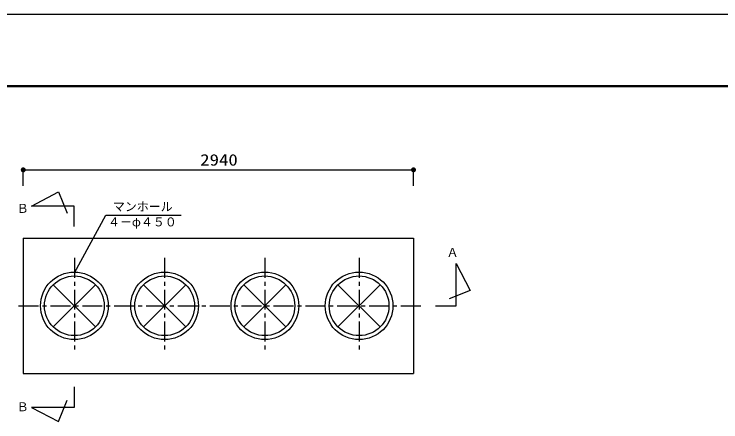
# Model space of a CAD drawing. Units: millimetres, scale not verified. Extents: x -8910 to 8910, y -6308 to 6308.
# Drawn here: x -6190 to -866, y 3232 to 6308 of the extents above; entities that cross this region are included whole.
import ezdxf
from ezdxf.enums import TextEntityAlignment as Align

# ---------------------------------------------------------------- set-up
doc = ezdxf.new("R2010")
doc.units = ezdxf.units.MM
doc.header["$LTSCALE"] = 30
doc.linetypes.add('CHAIN1', pattern=[8, 5, -1, 1, -1])
for name, color, linetype, lineweight in [('0-0_空気管', 3, 'Continuous', 25), ('0-1_機器', 2, 'Continuous', 25), ('0-5_00クル-フ-6寸法', 132, 'Continuous', 25), ('1-4_図面枠', 7, 'Continuous', 25), ('1-5_Axis_waku', 7, 'Continuous', 25)]:
    doc.layers.add(name, color=color, linetype=linetype, lineweight=lineweight)
doc.styles.add('ＭＳ ゴシック', font='')
doc.styles.get('ＭＳ ゴシック').set_extended_font_data('MS Gothic')

msp = doc.modelspace()

# ---------------------------------------------------------------- linework, layer by layer
at = {"layer": '0-0_空気管'}
for p, q in [((-6059.3, 4859.62), (-5855.64, 4965.95)), ((-5855.64, 4965.95), (-5791.67, 4806.34)), ((-5739.3, 4859.62), (-6059.3, 4859.62)), ((-5739.3, 4705.25), (-5739.3, 4859.62)), ((-5895.77, 4266.5), (-5577.57, 3948.31)), ((-5895.77, 3948.31), (-5577.57, 4266.5)), ((-5215.77, 4266.5), (-4897.57, 3948.31)), ((-5215.77, 3948.31), (-4897.57, 4266.5)), ((-4460.77, 4266.5), (-4142.58, 3948.31)), ((-4460.77, 3948.31), (-4142.58, 4266.5)), ((-3750.77, 4266.5), (-3432.58, 3948.31)), ((-3750.77, 3948.31), (-3432.58, 4266.5)), ((-3015.02, 4107.41), (-2860.65, 4107.41)), ((-5739.3, 3496.03), (-5739.3, 3341.66))]:
    msp.add_line(p, q, dxfattribs=at)
at = {"layer": '0-0_空気管', "linetype": 'CHAIN1'}
for p, q in [((-5736.67, 4468.51), (-5736.67, 3758.03)), ((-5056.67, 4468.51), (-5056.67, 3758.03)), ((-4301.67, 4468.51), (-4301.67, 3758.03)), ((-3591.68, 4468.51), (-3591.68, 3758.03)), ((-6156.46, 4107.4), (-3097.14, 4107.4))]:
    msp.add_line(p, q, dxfattribs=at)
at = {"layer": '0-0_空気管'}
for points in [[(-5736.67, 4357.41), (-5498.48, 4791.9), (-4933.18, 4791.9)], [(-2860.65, 4107.41), (-2860.65, 4427.42), (-2754.32, 4223.75), (-2913.93, 4159.79)], [(-5739.3, 3341.66), (-6059.3, 3341.66), (-5855.64, 3235.33), (-5791.67, 3394.94)]]:
    msp.add_lwpolyline(points, dxfattribs=at)
for centre, radius in [((-5736.67, 4107.41), 255), ((-5736.67, 4107.41), 225), ((-5056.67, 4107.41), 255), ((-5056.67, 4107.41), 225), ((-4301.67, 4107.41), 255), ((-4301.67, 4107.41), 225), ((-3591.67, 4107.41), 255), ((-3591.67, 4107.41), 225)]:
    msp.add_circle(centre, radius, dxfattribs=at)
at = {"layer": '0-1_機器'}
for p, q in [((-6121.67, 4617.4), (-6121.67, 3597.4)), ((-6121.67, 4617.4), (-3181.67, 4617.4)), ((-3181.67, 4617.4), (-3181.67, 3597.4)), ((-6121.67, 3597.4), (-3181.67, 3597.4))]:
    msp.add_line(p, q, dxfattribs=at)
at = {"layer": '0-5_00クル-フ-6寸法', "color": 4}
for p, q in [((-6121.67, 5012.9), (-6121.67, 5132.9)), ((-6121.67, 5132.9), (-3181.67, 5132.9)), ((-3181.67, 5012.9), (-3181.67, 5132.9))]:
    msp.add_line(p, q, dxfattribs=at)
at = {"layer": '0-5_00クル-フ-6寸法'}
for points in [[(-6121.67, 5132.9), (-6140.42, 5132.9), (-6140.27, 5135.25)], [(-6121.67, 5132.9), (-6140.27, 5130.55), (-6140.42, 5132.9)], [(-6121.67, 5132.9), (-6140.27, 5135.25), (-6139.83, 5137.56)], [(-6121.67, 5132.9), (-6139.83, 5128.23), (-6140.27, 5130.55)], [(-6121.67, 5132.9), (-6139.83, 5137.56), (-6139.11, 5139.8)], [(-6121.67, 5132.9), (-6139.11, 5126), (-6139.83, 5128.23)], [(-6121.67, 5132.9), (-6139.11, 5139.8), (-6138.1, 5141.93)], [(-6121.67, 5132.9), (-6138.1, 5123.86), (-6139.11, 5126)], [(-6121.67, 5132.9), (-6138.1, 5141.93), (-6136.84, 5143.92)], [(-6121.67, 5132.9), (-6136.84, 5121.88), (-6138.1, 5123.86)], [(-6121.67, 5132.9), (-6136.84, 5143.92), (-6135.34, 5145.73)], [(-6121.67, 5132.9), (-6135.34, 5120.06), (-6136.84, 5121.88)], [(-6121.67, 5132.9), (-6135.34, 5145.73), (-6133.62, 5147.34)], [(-6121.67, 5132.9), (-6133.62, 5118.45), (-6135.34, 5120.06)], [(-6121.67, 5132.9), (-6133.62, 5147.34), (-6131.72, 5148.73)], [(-6121.67, 5132.9), (-6131.72, 5117.07), (-6133.62, 5118.45)], [(-6121.67, 5132.9), (-6131.72, 5148.73), (-6129.66, 5149.86)], [(-6121.67, 5132.9), (-6129.66, 5115.93), (-6131.72, 5117.07)], [(-6121.67, 5132.9), (-6129.66, 5149.86), (-6127.47, 5150.73)], [(-6121.67, 5132.9), (-6127.47, 5115.07), (-6129.66, 5115.93)], [(-6121.67, 5132.9), (-6127.47, 5150.73), (-6125.19, 5151.32)], [(-6121.67, 5132.9), (-6125.19, 5114.48), (-6127.47, 5115.07)], [(-6121.67, 5132.9), (-6125.19, 5151.32), (-6122.85, 5151.61)], [(-6121.67, 5132.9), (-6122.85, 5114.18), (-6125.19, 5114.48)], [(-6121.67, 5132.9), (-6122.85, 5151.61), (-6120.49, 5151.61)], [(-6121.67, 5132.9), (-6120.49, 5114.18), (-6122.85, 5114.18)], [(-6121.67, 5132.9), (-6120.49, 5151.61), (-6118.16, 5151.32)], [(-6121.67, 5132.9), (-6118.16, 5151.32), (-6115.88, 5150.73)], [(-6121.67, 5132.9), (-6115.88, 5150.73), (-6113.69, 5149.86)], [(-6121.67, 5132.9), (-6113.69, 5149.86), (-6111.63, 5148.73)], [(-6121.67, 5132.9), (-6111.63, 5148.73), (-6109.72, 5147.34)], [(-6121.67, 5132.9), (-6109.72, 5147.34), (-6108, 5145.73)], [(-6121.67, 5132.9), (-6108, 5145.73), (-6106.5, 5143.92)], [(-6121.67, 5132.9), (-6106.5, 5143.92), (-6105.24, 5141.93)], [(-6121.67, 5132.9), (-6105.24, 5141.93), (-6104.24, 5139.8)], [(-6121.67, 5132.9), (-6104.24, 5139.8), (-6103.51, 5137.56)], [(-6121.67, 5132.9), (-6103.51, 5137.56), (-6103.07, 5135.25)], [(-6121.67, 5132.9), (-6103.07, 5135.25), (-6102.92, 5132.9)], [(-6121.67, 5132.9), (-6118.16, 5114.48), (-6120.49, 5114.18)], [(-6121.67, 5132.9), (-6115.88, 5115.07), (-6118.16, 5114.48)], [(-6121.67, 5132.9), (-6113.69, 5115.93), (-6115.88, 5115.07)], [(-6121.67, 5132.9), (-6111.63, 5117.07), (-6113.69, 5115.93)], [(-6121.67, 5132.9), (-6109.72, 5118.45), (-6111.63, 5117.07)], [(-6121.67, 5132.9), (-6108, 5120.06), (-6109.72, 5118.45)], [(-6121.67, 5132.9), (-6106.5, 5121.88), (-6108, 5120.06)], [(-6121.67, 5132.9), (-6105.24, 5123.86), (-6106.5, 5121.88)], [(-6121.67, 5132.9), (-6104.24, 5126), (-6105.24, 5123.86)], [(-6121.67, 5132.9), (-6103.51, 5128.23), (-6104.24, 5126)], [(-6121.67, 5132.9), (-6103.07, 5130.55), (-6103.51, 5128.23)], [(-6121.67, 5132.9), (-6102.92, 5132.9), (-6103.07, 5130.55)], [(-3181.67, 5132.9), (-3200.42, 5132.9), (-3200.27, 5135.25)], [(-3181.67, 5132.9), (-3200.27, 5130.55), (-3200.42, 5132.9)], [(-3181.67, 5132.9), (-3200.27, 5135.25), (-3199.83, 5137.56)], [(-3181.67, 5132.9), (-3199.83, 5128.23), (-3200.27, 5130.55)], [(-3181.67, 5132.9), (-3199.83, 5137.56), (-3199.11, 5139.8)], [(-3181.67, 5132.9), (-3199.11, 5126), (-3199.83, 5128.23)], [(-3181.67, 5132.9), (-3199.11, 5139.8), (-3198.1, 5141.93)], [(-3181.67, 5132.9), (-3198.1, 5123.86), (-3199.11, 5126)], [(-3181.67, 5132.9), (-3198.1, 5141.93), (-3196.84, 5143.92)], [(-3181.67, 5132.9), (-3196.84, 5121.88), (-3198.1, 5123.86)], [(-3181.67, 5132.9), (-3196.84, 5143.92), (-3195.34, 5145.73)], [(-3181.67, 5132.9), (-3195.34, 5120.06), (-3196.84, 5121.88)], [(-3181.67, 5132.9), (-3195.34, 5145.73), (-3193.62, 5147.34)], [(-3181.67, 5132.9), (-3193.62, 5118.45), (-3195.34, 5120.06)], [(-3181.67, 5132.9), (-3193.62, 5147.34), (-3191.72, 5148.73)], [(-3181.67, 5132.9), (-3191.72, 5117.07), (-3193.62, 5118.45)], [(-3181.67, 5132.9), (-3191.72, 5148.73), (-3189.66, 5149.86)], [(-3181.67, 5132.9), (-3189.66, 5115.93), (-3191.72, 5117.07)], [(-3181.67, 5132.9), (-3189.66, 5149.86), (-3187.47, 5150.73)], [(-3181.67, 5132.9), (-3187.47, 5115.07), (-3189.66, 5115.93)], [(-3181.67, 5132.9), (-3187.47, 5150.73), (-3185.19, 5151.32)], [(-3181.67, 5132.9), (-3185.19, 5114.48), (-3187.47, 5115.07)], [(-3181.67, 5132.9), (-3185.19, 5151.32), (-3182.85, 5151.61)], [(-3181.67, 5132.9), (-3182.85, 5114.18), (-3185.19, 5114.48)], [(-3181.67, 5132.9), (-3182.85, 5151.61), (-3180.49, 5151.61)], [(-3181.67, 5132.9), (-3180.49, 5114.18), (-3182.85, 5114.18)], [(-3181.67, 5132.9), (-3180.49, 5151.61), (-3178.16, 5151.32)], [(-3181.67, 5132.9), (-3178.16, 5151.32), (-3175.88, 5150.73)], [(-3181.67, 5132.9), (-3175.88, 5150.73), (-3173.69, 5149.86)], [(-3181.67, 5132.9), (-3173.69, 5149.86), (-3171.63, 5148.73)], [(-3181.67, 5132.9), (-3171.63, 5148.73), (-3169.72, 5147.34)], [(-3181.67, 5132.9), (-3169.72, 5147.34), (-3168, 5145.73)], [(-3181.67, 5132.9), (-3168, 5145.73), (-3166.5, 5143.92)], [(-3181.67, 5132.9), (-3166.5, 5143.92), (-3165.24, 5141.93)], [(-3181.67, 5132.9), (-3165.24, 5141.93), (-3164.24, 5139.8)], [(-3181.67, 5132.9), (-3164.24, 5139.8), (-3163.51, 5137.56)], [(-3181.67, 5132.9), (-3163.51, 5137.56), (-3163.07, 5135.25)], [(-3181.67, 5132.9), (-3163.07, 5135.25), (-3162.92, 5132.9)], [(-3181.67, 5132.9), (-3178.16, 5114.48), (-3180.49, 5114.18)], [(-3181.67, 5132.9), (-3175.88, 5115.07), (-3178.16, 5114.48)], [(-3181.67, 5132.9), (-3173.69, 5115.93), (-3175.88, 5115.07)], [(-3181.67, 5132.9), (-3171.63, 5117.07), (-3173.69, 5115.93)], [(-3181.67, 5132.9), (-3169.72, 5118.45), (-3171.63, 5117.07)], [(-3181.67, 5132.9), (-3168, 5120.06), (-3169.72, 5118.45)], [(-3181.67, 5132.9), (-3166.5, 5121.88), (-3168, 5120.06)], [(-3181.67, 5132.9), (-3165.24, 5123.86), (-3166.5, 5121.88)], [(-3181.67, 5132.9), (-3164.24, 5126), (-3165.24, 5123.86)], [(-3181.67, 5132.9), (-3163.51, 5128.23), (-3164.24, 5126)], [(-3181.67, 5132.9), (-3163.07, 5130.55), (-3163.51, 5128.23)], [(-3181.67, 5132.9), (-3162.92, 5132.9), (-3163.07, 5130.55)]]:
    msp.add_solid(points, dxfattribs=at)
at = {"layer": '1-4_図面枠'}
msp.add_lwpolyline([(-8910, -6307.5), (-8910, 6307.5), (8910, 6307.5), (8910, -6307.5)], close=True, dxfattribs=at)
at = {"layer": '1-5_Axis_waku'}
for p, q in [((-7778.4, 5769.9), (8408.4, 5769.9)), ((-7777.8, 5769.3), (8407.8, 5769.3)), ((-7777.2, 5768.7), (8407.2, 5768.7)), ((-7776.6, 5768.1), (8406.6, 5768.1)), ((-7776, 5767.5), (8406, 5767.5)), ((-7775.4, 5766.9), (8405.4, 5766.9)), ((-7774.8, 5766.3), (8404.8, 5766.3)), ((-7774.2, 5765.7), (8404.2, 5765.7)), ((-7773.6, 5765.1), (8403.6, 5765.1)), ((-7773, 5764.5), (8403, 5764.5)), ((-7772.4, 5763.9), (8402.4, 5763.9)), ((-7771.8, 5763.3), (8401.8, 5763.3)), ((-7771.2, 5762.7), (8401.2, 5762.7)), ((-7770.6, 5762.1), (8400.6, 5762.1)), ((-7770, 5761.5), (8400, 5761.5))]:
    msp.add_line(p, q, dxfattribs=at)

# ---------------------------------------------------------------- texts
at = {"layer": '0-0_空気管', "color": 4, "style": 'ＭＳ ゴシック'}
for s, p in [('Ｂ', (-6170.65, 4788.78)), ('マンホール', (-5446.21, 4802.45)), ('４－φ４５０', (-5483.48, 4686.9)), ('Ａ', (-2932.71, 4456.79)), ('Ｂ', (-6170.65, 3292.5))]:
    msp.add_text(s, height=65.98, dxfattribs=at).set_placement(p, align=Align.BOTTOM_LEFT)
at = {"layer": '0-5_00クル-フ-6寸法', "color": 3, "style": 'ＭＳ ゴシック', "width": 1.2}
msp.add_text('2940', height=86.66, dxfattribs=at).set_placement((-4788.81, 5138.74), align=Align.BOTTOM_LEFT)

doc.saveas('drawing.dxf')
